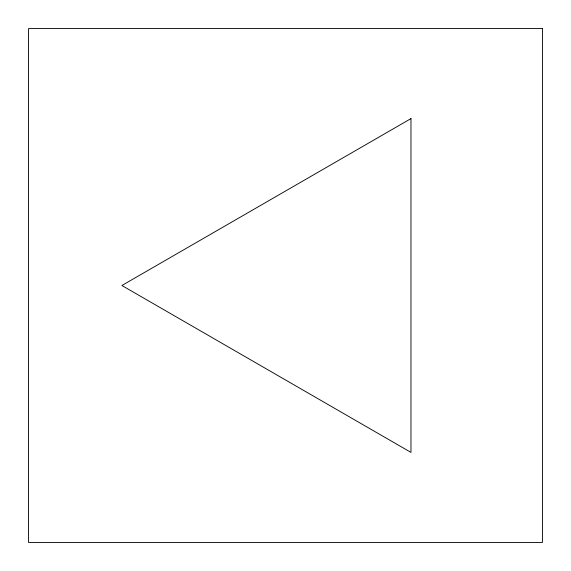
<?xml version="1.0" encoding="UTF-8"?>
<svg xmlns="http://www.w3.org/2000/svg" width="571" height="571" viewBox="0 0 571 571"><rect width="100%" height="100%" fill="white"/><g stroke="black" fill="none" stroke-linecap="round" stroke-linejoin="round"><path stroke-width="0.86" d="M410.97 118.604L121.901 285.5L410.97 452.396L410.97 118.604M542.45 28.55L28.55 28.55L28.55 542.45L542.45 542.45L542.45 28.55"/></g></svg>
